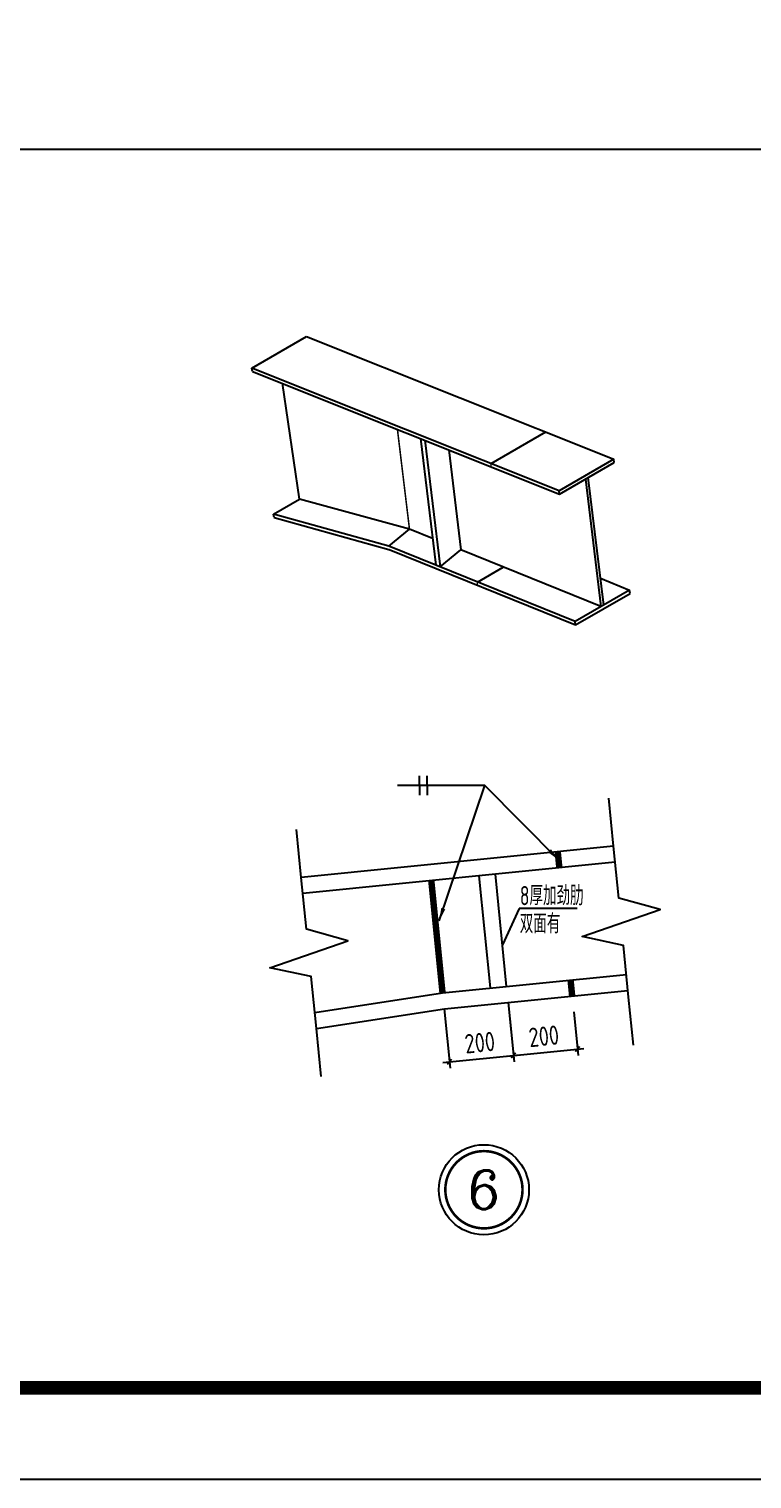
# Model space of a CAD drawing. Extents: x -33967 to 1773478, y -1022458 to -784650.
# Drawn here: x 1750000 to 1761238, y -1022458 to -999937 of the extents above; entities that cross this region are included whole.
import ezdxf
from ezdxf.enums import TextEntityAlignment as Align

# ---------------------------------------------------------------- set-up
doc = ezdxf.new("R2010")
doc.units = 0
doc.header["$LTSCALE"] = 1000
doc.header["$MEASUREMENT"] = 0
for name, color, linetype in [('AXIS', 3, 'Continuous'), ('Colum', 2, 'Continuous'), ('DIM', 146, 'Continuous'), ('PUB_DIM', 3, 'Continuous'), ('PUB_TITLE', 4, 'Continuous'), ('PZ', 202, 'Continuous'), ('TEXT', 7, 'Continuous'), ('THIN', 7, 'Continuous'), ('WELD', 7, 'Continuous'), ('型钢', 6, 'Continuous'), ('引线', 3, 'Continuous'), ('梁构件', 4, 'Continuous')]:
    doc.layers.add(name, color=color, linetype=linetype)
doc.styles.add('COMPLEX', font='COMPLEX')
doc.styles.get("Standard").update_dxf_attribs({"font": 'gbenor.shx', "bigfont": 'gbcbig.shx'})
doc.styles.add('TSSD_Dimension', font='Tssdeng.shx', dxfattribs={"width": 0.8, "bigfont": 'hztxt.shx'})
doc.styles.add('TSSD_Label', font='tssdeng.shx', dxfattribs={"width": 0.7, "bigfont": 'hztxt.shx'})
doc.styles.add('TSSD_Num', font='Tssdeng.shx', dxfattribs={"width": 0.7, "bigfont": 'hztxt.shx'})
doc.dimstyles.new('TSSD_20_100', dxfattribs={"dimtxt": 300, "dimasz": 75, "dimexe": 100, "dimexo": 250, "dimgap": 100, "dimtad": 1, "dimdec": 0, "dimlfac": 0.2, "dimzin": 0, "dimdsep": 46, "dimtxsty": 'TSSD_Dimension', "dimblk": 'ARCHTICK', "dimcen": 0, "dimdle": 100, "dimclrt": 7, "dimadec": 0, "dimazin": 0, "dimtfac": 1, "dimtdec": 0, "dimtix": 1, "dimtmove": 2, "dimatfit": 3, "dimfxl": 1, "dimtolj": 1, "dimtzin": 0, "dimarcsym": 0})
doc.dimstyles.new('TSSD_LEADER_STYLE_200.0', dxfattribs={"dimtxt": 0.18, "dimasz": 200, "dimexe": 0.18, "dimexo": 0.0625, "dimgap": 0.09, "dimtad": 0, "dimtih": 1, "dimtoh": 1, "dimdec": 4, "dimzin": 0, "dimdsep": 46, "dimtxsty": 'Standard', "dimcen": 0.09, "dimadec": 0, "dimazin": 0, "dimtfac": 1, "dimtdec": 4, "dimtofl": 0, "dimtmove": 0, "dimatfit": 3, "dimfxl": 1, "dimtolj": 1, "dimtzin": 0, "dimarcsym": 0})

# ---------------------------------------------------------------- blocks, each defined once
blk = doc.blocks.new('ts_idx2')
at = {"color": 0, "linetype": 'ByBlock', "lineweight": -2, "const_width": 0.0333}
blk.add_lwpolyline([(-0.5, 0, 1), (0.5, 0, 1)], format="xyb", close=True, dxfattribs=at)
at = {"color": 0, "linetype": 'ByBlock', "lineweight": -2}
blk.add_circle((0, 0), 0.583, dxfattribs=at)
at = {"color": 0, "linetype": 'ByBlock', "lineweight": -2, "style": 'TSSD_Num', "width": 0.7}
blk.add_attdef('A', text='', height=0.5, dxfattribs=at).set_placement((0, 0), align=Align.MIDDLE_CENTER)
blk = doc.blocks.new('_ArchTick')
at = {"color": 0, "linetype": 'ByBlock', "const_width": 0.4}
blk.add_lwpolyline([(-0.5, -0.5), (0.5, 0.5)], dxfattribs=at)
blk = doc.blocks.new('*D1947')
at = {"layer": 'Defpoints', "color": 0, "transparency": 16777216}
for p in [(1756427, -1014907), (1757423, -1014807), (1757530, -1015879)]:
    blk.add_point(p, dxfattribs=at)
at = {"layer": 'DIM', "color": 0, "lineweight": -2, "transparency": 16777216}
for p, q in [((1756452, -1015156), (1756545, -1016078)), ((1757447, -1015056), (1757540, -1015979)), ((1756435, -1015989), (1757629, -1015869))]:
    blk.add_line(p, q, dxfattribs=at)
at = {"layer": 'DIM', "color": 0, "lineweight": -2, "transparency": 16777216, "xscale": 75, "yscale": 75, "zscale": 75}
for p, rotation in [((1757530, -1015879), 5.710591625483912), ((1756535, -1015979), 185.7105916254839)]:
    blk.add_blockref('_ArchTick', p, dxfattribs=dict(at, rotation=rotation))
at = {"layer": 'DIM', "color": 7, "transparency": 16777216, "insert": (1757007, -1015680), "char_height": 300, "attachment_point": 5, "rotation": 5.7106, "style": 'TSSD_Dimension'}
blk.add_mtext('\\A1;200', dxfattribs=at)
blk = doc.blocks.new('_WELD006')
at = {"color": 0, "linetype": 'ByBlock'}
for p, q in [((0, 0), (0, 0.5)), ((0.4, 0), (0.4, 0.5))]:
    blk.add_line(p, q, dxfattribs=at)
blk = doc.blocks.new('*D1948')
at = {"layer": 'Defpoints', "color": 0, "transparency": 16777216}
for p in [(1758442, -1014957), (1757447, -1015056), (1758525, -1015780)]:
    blk.add_point(p, dxfattribs=at)
at = {"layer": 'DIM', "color": 0, "lineweight": -2, "transparency": 16777216}
for p, q in [((1758467, -1015205), (1758535, -1015879)), ((1757472, -1015305), (1757540, -1015979)), ((1757430, -1015889), (1758624, -1015770))]:
    blk.add_line(p, q, dxfattribs=at)
at = {"layer": 'DIM', "color": 0, "lineweight": -2, "transparency": 16777216, "xscale": 75, "yscale": 75, "zscale": 75}
for p, rotation in [((1757530, -1015879), 185.7105916254136), ((1758525, -1015780), 5.710591625413556)]:
    blk.add_blockref('_ArchTick', p, dxfattribs=dict(at, rotation=rotation))
at = {"layer": 'DIM', "color": 7, "transparency": 16777216, "insert": (1758002, -1015581), "char_height": 300, "attachment_point": 5, "rotation": 5.7106, "style": 'TSSD_Dimension'}
blk.add_mtext('\\A1;200', dxfattribs=at)

msp = doc.modelspace()

# ---------------------------------------------------------------- linework, layer by layer
at = {"layer": 'AXIS'}
msp.add_line((1657498, -1001805.2), (1761578.7, -1001805.2), dxfattribs=at)
at = {"layer": 'Colum'}
for p, q in [((1759086.3, -1012631.1), (1754232.4, -1013116.5)), ((1759111.2, -1012879.8), (1754257.3, -1013365.2)), ((1756427.5, -1014906.9), (1759285.3, -1014621.1)), ((1754441.8, -1015210.5), (1756427.5, -1014906.9)), ((1756459.1, -1015155), (1759310.2, -1014869.9)), ((1754466.7, -1015459.6), (1756459.1, -1015155))]:
    msp.add_line(p, q, dxfattribs=at)
at = {"layer": 'PUB_DIM'}
for p, q in [((1757618.4, -1013598), (1757358, -1014162.3)), ((1758521.5, -1013599), (1757618.4, -1013598))]:
    msp.add_line(p, q, dxfattribs=at)
for points in [[(1759395.2, -1015720.5), (1759320.6, -1014974.2), (1759240.3, -1014170.8), (1758598.5, -1014034), (1759811.3, -1013615.4), (1759166.6, -1013434.5), (1759086.3, -1012631.1), (1759011.7, -1011884.8)], [(1754541.3, -1016205.9), (1754466.7, -1015459.6), (1754386.4, -1014656.2), (1753744.6, -1014519.4), (1754957.4, -1014100.8), (1754312.7, -1013919.9), (1754232.4, -1013116.5), (1754157.8, -1012370.2)]]:
    msp.add_lwpolyline(points, dxfattribs=at)
at = {"layer": 'PUB_TITLE'}
msp.add_lwpolyline([(1654677.7, -1022458.4), (1773477.7, -1022458.4), (1773477.7, -938458.4), (1654677.7, -938458.4)], close=True, dxfattribs=at)
at = {"layer": 'PUB_TITLE', "const_width": 212.1}
msp.add_lwpolyline([(1657498, -1021044.2), (1657498, -939872.6), (1771477.7, -939872.6), (1771477.7, -1021044.2)], close=True, dxfattribs=at)
at = {"layer": 'PZ'}
for p, q in [((1756427.5, -1014906.9), (1756253.3, -1013165.6)), ((1757173.8, -1014832.3), (1756999.6, -1013091)), ((1757422.5, -1014807.4), (1757248.4, -1013066.1))]:
    msp.add_line(p, q, dxfattribs=at)
at = {"layer": 'WELD'}
msp.add_line((1757085, -1011685.9), (1755729, -1011685.9), dxfattribs=at)
at = {"layer": '型钢'}
msp.add_line((1755591.7, -1007971.4), (1755914, -1007706.2), dxfattribs=at)
at = {"layer": '型钢', "const_width": 24}
for points in [[(1755914, -1007706.2), (1755726.2, -1006151.8)], [(1758026.3, -1006199), (1757179.3, -1006688.1), (1757182.5, -1006737.1)], [(1757371.9, -1008295.4), (1756968.9, -1008528), (1756968.9, -1008577.6)], [(1756968.9, -1008528), (1756968.9, -1008577.6)]]:
    msp.add_lwpolyline(points, dxfattribs=at)
at = {"layer": '引线', "const_width": 100}
for points in [[(1758218.5, -1012717.8), (1758243.4, -1012966.6)], [(1756253.3, -1013165.6), (1756427.5, -1014906.9)], [(1758417.6, -1014707.9), (1758442.4, -1014956.7)]]:
    msp.add_lwpolyline(points, dxfattribs=at)
at = {"layer": '梁构件'}
for p, q in [((1753465.9, -1005203.8), (1754314.4, -1004713.9)), ((1754314.4, -1004713.9), (1759090.2, -1006620.5)), ((1753473.7, -1005256.5), (1753465.9, -1005203.8)), ((1758241.7, -1007110.4), (1753465.9, -1005203.8)), ((1753472.5, -1005256), (1758247.9, -1007162.5)), ((1754205.9, -1007238.2), (1753938.6, -1005439.8)), ((1758026.3, -1006199), (1757177.8, -1006688.9)), ((1756085.6, -1006299.3), (1756323, -1008263.4)), ((1756152.7, -1006326), (1756390.1, -1008290.6)), ((1756525, -1006474.6), (1756712.4, -1008025.3)), ((1759090.2, -1006620.5), (1758241.7, -1007110.4)), ((1758247.9, -1007162.5), (1759096.5, -1006672.6)), ((1759096.5, -1006672.6), (1759090.2, -1006620.5)), ((1758932.6, -1008884.3), (1758693.5, -1006905.3)), ((1758247.9, -1007162.5), (1758241.7, -1007110.4)), ((1758650.9, -1006929.8), (1758890.1, -1008908.9)), ((1753802.9, -1007470.8), (1754205.9, -1007238.2)), ((1755914, -1007706.2), (1754205.9, -1007238.2)), ((1753810.7, -1007523.5), (1753802.9, -1007470.8)), ((1755591.7, -1007971.4), (1753802.9, -1007470.8)), ((1753810.7, -1007523.5), (1755595.5, -1008022.5)), ((1756273.2, -1007851.3), (1755914, -1007706.2)), ((1758487.1, -1009141.6), (1755591.7, -1007971.4)), ((1755598.4, -1008023.6), (1758493.4, -1009193.7)), ((1756390.1, -1008290.6), (1756712.4, -1008025.3)), ((1758890.1, -1008908.9), (1756712.9, -1008029)), ((1756968.9, -1008528), (1757371.9, -1008295.4)), ((1758882.4, -1008468.5), (1759335.6, -1008651.7)), ((1759335.6, -1008651.7), (1758487.1, -1009141.6)), ((1758493.4, -1009193.7), (1759341.9, -1008703.8)), ((1759341.9, -1008703.8), (1759335.6, -1008651.7)), ((1758493.4, -1009193.7), (1758487.1, -1009141.6))]:
    msp.add_line(p, q, dxfattribs=at)

# ---------------------------------------------------------------- block references
at = {"layer": 'AXIS'}
ref = msp.add_blockref('ts_idx2', (1757071.1, -1017965.5), dxfattribs=dict(at, xscale=1200, yscale=1200, zscale=1200))
ref.add_attrib('9', '6', dxfattribs={"layer": 'THIN', "height": 600, "style": 'COMPLEX'}).set_placement((1757071.1, -1017965.5), align=Align.MIDDLE_CENTER)
at = {"layer": 'WELD', "xscale": 300, "yscale": 300, "zscale": 300}
msp.add_blockref('_WELD006', (1756069, -1011685.9), dxfattribs=at)
at = {"layer": 'WELD', "xscale": -300, "yscale": 300, "zscale": 299.9999999999999, "rotation": 180}
msp.add_blockref('_WELD006', (1756069, -1011685.9), dxfattribs=at)

# ---------------------------------------------------------------- texts
at = {"layer": 'TEXT', "style": 'TSSD_Label', "width": 0.7}
for s, p in [('8厚加劲肋', (1757628.6, -1013547.3)), ('双面有', (1757628.6, -1013984))]:
    msp.add_text(s, height=300, dxfattribs=at).set_placement(p)

# ---------------------------------------------------------------- dimensions: what is measured, and where the dimension line sits
at = {"layer": 'DIM'}
for p1, p2, distance, picture, middle in [((1756427.5, -1014906.9), (1757422.5, -1014807.4), -1077, '*D1947', (1757007.3, -1015680.1)), ((1757447.4, -1015056.2), (1758442.4, -1014956.7), -827, '*D1948', (1758002.3, -1015580.6))]:
    dim = msp.add_aligned_dim(p1=p1, p2=p2, distance=distance, dimstyle='TSSD_20_100', dxfattribs=at)
    dim.commit()
    dim.dimension.update_dxf_attribs({"geometry": picture, "text_midpoint": middle})

# ---------------------------------------------------------------- leaders
at = {"layer": 'WELD'}
for points in [[(1756375.6, -1013789.5), (1757085, -1011685.9)], [(1758231, -1012842.2), (1757085, -1011685.9)]]:
    msp.add_leader(points, dimstyle='TSSD_LEADER_STYLE_200.0', dxfattribs=at)

doc.saveas('drawing.dxf')
